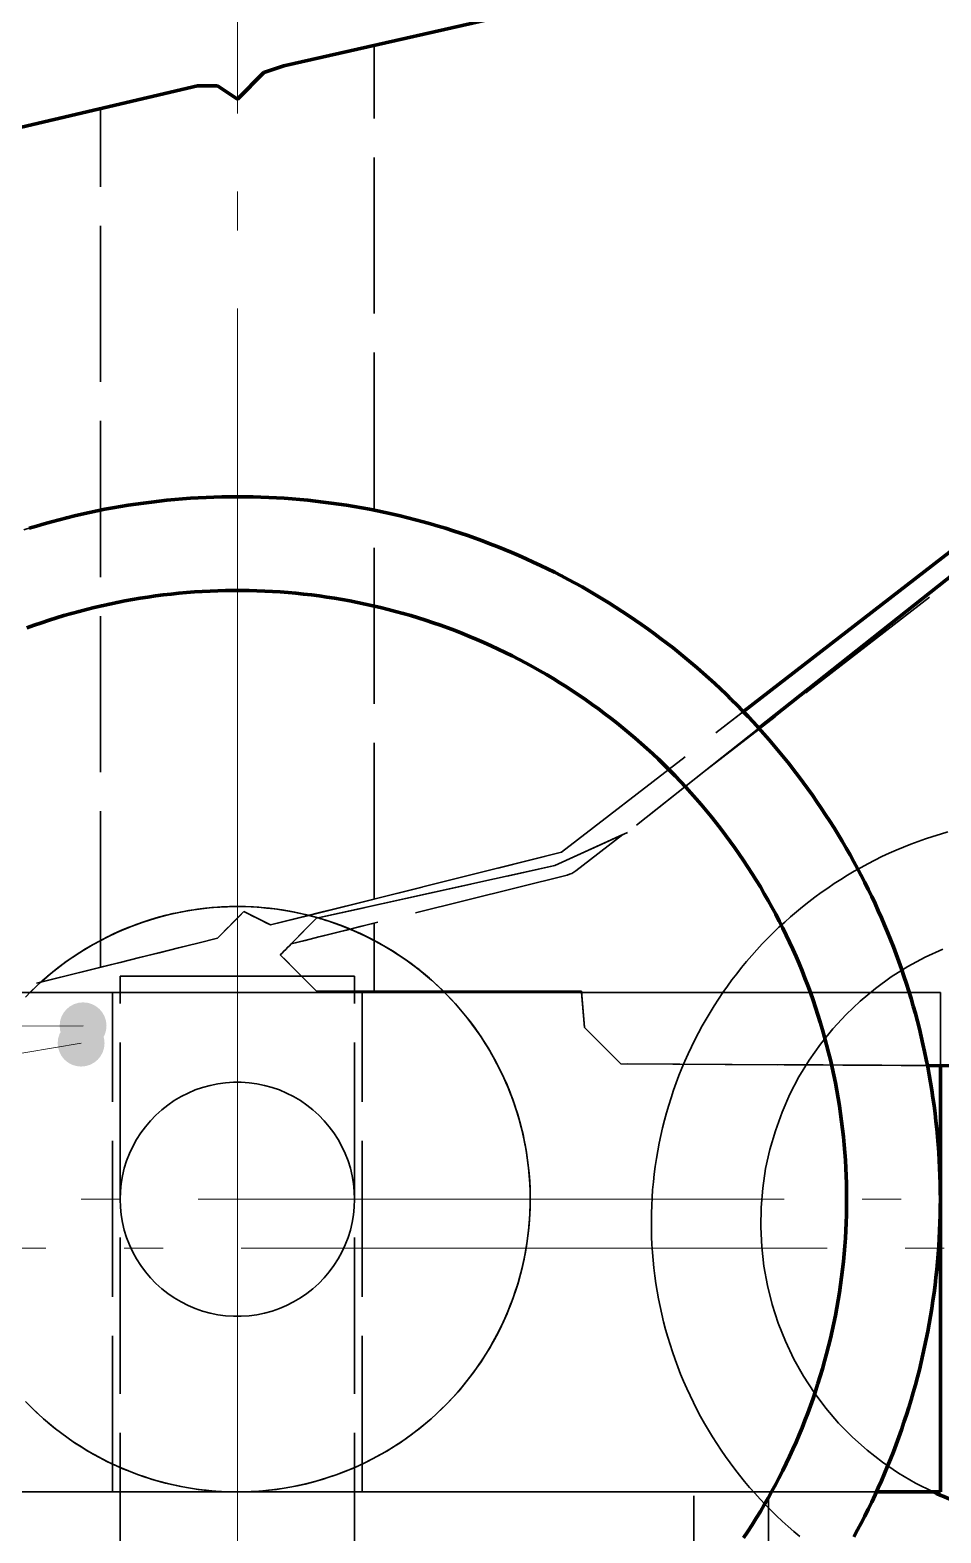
# Model space of a CAD drawing. Header units: millimetres. Extents: x 0 to 2382, y 0 to 420.
# Drawn here: x 965.61 to 988.93, y 307.2 to 345.7 of the extents above; entities that cross this region are included whole.
import ezdxf

# ---------------------------------------------------------------- set-up
doc = ezdxf.new("R2010")
doc.units = ezdxf.units.MM
doc.linetypes.add('IRAM-E-TRAZOS', pattern=[5, 4, -1])
doc.linetypes.add('IRAM-F-TRAZO-PUNTO', pattern=[20, 15, -2, 1, -2])
for name, color, linetype, lineweight in [('01-VISIBLE', 7, 'CONTINUOUS', 70), ('02-OCULTA', 4, 'IRAM-E-TRAZOS', 35), ('03-EJE', 1, 'IRAM-F-TRAZO-PUNTO', 18), ('08-FINA', 5, 'CONTINUOUS', 18)]:
    doc.layers.add(name, color=color, linetype=linetype, lineweight=lineweight)

msp = doc.modelspace()

# ---------------------------------------------------------------- hatches: boundary and pattern name
at = {"layer": '08-FINA'}
h = msp.add_hatch(color=7, dxfattribs=at)
h.dxf.hatch_style = 1
edge = h.paths.add_edge_path()
edge.add_arc((966.967, 320.19), 0.6, 0, 360)
h = msp.add_hatch(color=7, dxfattribs=at)
h.dxf.hatch_style = 1
edge = h.paths.add_edge_path()
edge.add_arc((966.917, 319.745), 0.6, 0, 360)

# ---------------------------------------------------------------- linework, layer by layer
at = {"layer": '01-VISIBLE'}
for points in [[(992.257, 349.355), (972.107, 344.785)], [(972.107, 344.785), (971.597, 344.615)], [(969.897, 344.275), (956.187, 341.055)], [(970.407, 344.275), (969.897, 344.275)], [(970.917, 343.935), (970.407, 344.275)], [(971.597, 344.615), (970.917, 343.935)], [(983.874, 328.24), (998.687, 339.705)], [(992.427, 334.285), (984.271, 327.814)], [(970.917, 333.745), (970.716, 333.744), (970.516, 333.741), (970.315, 333.735), (970.115, 333.727), (969.915, 333.717), (969.714, 333.705), (969.514, 333.69), (969.315, 333.674), (969.115, 333.655), (968.916, 333.633), (968.716, 333.61), (968.518, 333.584), (968.319, 333.557), (968.121, 333.527), (967.923, 333.494), (967.725, 333.46), (967.528, 333.423), (967.331, 333.384), (967.135, 333.343), (966.939, 333.3), (966.744, 333.255), (966.549, 333.207), (966.355, 333.157), (966.161, 333.105), (965.968, 333.051), (965.776, 332.995), (965.584, 332.937)], [(986.702, 307.095), (986.797, 307.271), (986.891, 307.448), (986.982, 307.627), (987.071, 307.806), (987.159, 307.987), (987.244, 308.168), (987.328, 308.351), (987.409, 308.534), (987.488, 308.718), (987.566, 308.903), (987.641, 309.089), (987.714, 309.276), (987.785, 309.463), (987.854, 309.651), (987.921, 309.841), (987.985, 310.03), (988.048, 310.221), (988.109, 310.412), (988.167, 310.604), (988.223, 310.796), (988.277, 310.989), (988.329, 311.183), (988.379, 311.377), (988.426, 311.572), (988.472, 311.768), (988.515, 311.963), (988.556, 312.16), (988.595, 312.356), (988.631, 312.554), (988.666, 312.751), (988.698, 312.949), (988.728, 313.147), (988.756, 313.346), (988.782, 313.545), (988.805, 313.744), (988.826, 313.943), (988.845, 314.143), (988.862, 314.343), (988.876, 314.543), (988.889, 314.743), (988.899, 314.943), (988.907, 315.144), (988.912, 315.344), (988.916, 315.544), (988.917, 315.745), (988.916, 315.946), (988.912, 316.146), (988.907, 316.346), (988.899, 316.547), (988.889, 316.747), (988.876, 316.947), (988.862, 317.147), (988.845, 317.347), (988.826, 317.547), (988.805, 317.746), (988.782, 317.945), (988.756, 318.144), (988.728, 318.343), (988.698, 318.541), (988.666, 318.739), (988.631, 318.936), (988.595, 319.134), (988.556, 319.33), (988.515, 319.527), (988.472, 319.722), (988.426, 319.918), (988.379, 320.113), (988.329, 320.307), (988.277, 320.501), (988.223, 320.694), (988.167, 320.886), (988.109, 321.078), (988.048, 321.269), (987.985, 321.46), (987.921, 321.649), (987.854, 321.839), (987.785, 322.027), (987.714, 322.214), (987.641, 322.401), (987.566, 322.587), (987.488, 322.772), (987.409, 322.956), (987.328, 323.139), (987.244, 323.322), (987.159, 323.503), (987.071, 323.684), (986.982, 323.863), (986.891, 324.042), (986.797, 324.219), (986.702, 324.395), (986.604, 324.571), (986.505, 324.745), (986.404, 324.918), (986.301, 325.09), (986.196, 325.261), (986.089, 325.43), (985.98, 325.599), (985.869, 325.766), (985.757, 325.932), (985.642, 326.097), (985.526, 326.26), (985.408, 326.422), (985.288, 326.583), (985.166, 326.742), (985.043, 326.9), (984.918, 327.057), (984.791, 327.212), (984.662, 327.366), (984.532, 327.519), (984.4, 327.67), (984.266, 327.819), (984.131, 327.967), (983.994, 328.114), (983.855, 328.258), (983.715, 328.402), (983.573, 328.544), (983.43, 328.684), (983.285, 328.822), (983.139, 328.959), (982.991, 329.095), (982.841, 329.228), (982.69, 329.36), (982.538, 329.491), (982.384, 329.619), (982.229, 329.746), (982.072, 329.871), (981.914, 329.995), (981.755, 330.116), (981.594, 330.236), (981.432, 330.354), (981.268, 330.471), (981.104, 330.585), (980.938, 330.698), (980.771, 330.808), (980.602, 330.917), (980.433, 331.024), (980.262, 331.129), (980.09, 331.232), (979.917, 331.333), (979.742, 331.433), (979.567, 331.53), (979.391, 331.625), (979.213, 331.719), (979.035, 331.81), (978.855, 331.9), (978.675, 331.987), (978.493, 332.073), (978.311, 332.156), (978.128, 332.237), (977.944, 332.317), (977.759, 332.394), (977.573, 332.469), (977.386, 332.542), (977.198, 332.613), (977.01, 332.682), (976.821, 332.749), (976.631, 332.814), (976.441, 332.876), (976.25, 332.937), (976.058, 332.995), (975.865, 333.051), (975.672, 333.105), (975.478, 333.157), (975.284, 333.207), (975.089, 333.255), (974.894, 333.3), (974.698, 333.343), (974.502, 333.384), (974.305, 333.423), (974.108, 333.46), (973.911, 333.494), (973.713, 333.527), (973.514, 333.557), (973.316, 333.584), (973.117, 333.61), (972.918, 333.633), (972.718, 333.655), (972.519, 333.674), (972.319, 333.69), (972.119, 333.705), (971.919, 333.717), (971.719, 333.727), (971.518, 333.735), (971.318, 333.741), (971.117, 333.744), (970.917, 333.745)], [(986.517, 315.745), (986.515, 315.945), (986.512, 316.145), (986.505, 316.345), (986.496, 316.545), (986.485, 316.744), (986.471, 316.944), (986.454, 317.143), (986.435, 317.342), (986.413, 317.541), (986.389, 317.74), (986.362, 317.938), (986.332, 318.136), (986.3, 318.333), (986.266, 318.53), (986.229, 318.727), (986.189, 318.923), (986.147, 319.119), (986.103, 319.314), (986.056, 319.508), (986.006, 319.702), (985.954, 319.895), (985.9, 320.088), (985.843, 320.279), (985.784, 320.47), (985.722, 320.661), (985.658, 320.85), (985.591, 321.039), (985.522, 321.226), (985.45, 321.413), (985.377, 321.599), (985.3, 321.784), (985.222, 321.968), (985.141, 322.151), (985.057, 322.333), (984.972, 322.514), (984.884, 322.693), (984.794, 322.872), (984.701, 323.049), (984.606, 323.225), (984.509, 323.4), (984.41, 323.574), (984.308, 323.746), (984.205, 323.917), (984.099, 324.087), (983.991, 324.255), (983.881, 324.422), (983.768, 324.588), (983.654, 324.752), (983.537, 324.914), (983.419, 325.076), (983.298, 325.235), (983.175, 325.393), (983.051, 325.549), (982.924, 325.704), (982.795, 325.857), (982.665, 326.009), (982.532, 326.159), (982.398, 326.307), (982.261, 326.453), (982.123, 326.598), (981.983, 326.74), (981.841, 326.881), (981.697, 327.021), (981.552, 327.158), (981.405, 327.293), (981.256, 327.427), (981.105, 327.558), (980.953, 327.688), (980.799, 327.816), (980.643, 327.942), (980.486, 328.065), (980.327, 328.187), (980.167, 328.307), (980.005, 328.424), (979.842, 328.54), (979.677, 328.653), (979.511, 328.764), (979.343, 328.873), (979.174, 328.98), (979.004, 329.085), (978.832, 329.188), (978.659, 329.288), (978.485, 329.386), (978.309, 329.482), (978.132, 329.576), (977.954, 329.667), (977.775, 329.756), (977.595, 329.843), (977.414, 329.928), (977.231, 330.01), (977.048, 330.09), (976.863, 330.167), (976.678, 330.242), (976.492, 330.315), (976.304, 330.385), (976.116, 330.453), (975.927, 330.518), (975.737, 330.581), (975.547, 330.642), (975.355, 330.7), (975.163, 330.756), (974.97, 330.809), (974.777, 330.86), (974.583, 330.908), (974.388, 330.954), (974.193, 330.997), (973.997, 331.038), (973.801, 331.076), (973.604, 331.112), (973.406, 331.145), (973.209, 331.176), (973.011, 331.204), (972.812, 331.229), (972.614, 331.252), (972.415, 331.273), (972.215, 331.291), (972.016, 331.306), (971.816, 331.319), (971.617, 331.329), (971.417, 331.337), (971.217, 331.342), (971.017, 331.345), (970.817, 331.345), (970.617, 331.342), (970.417, 331.337), (970.217, 331.329), (970.017, 331.319), (969.817, 331.306), (969.618, 331.291), (969.419, 331.273), (969.22, 331.252), (969.021, 331.229), (968.823, 331.204), (968.625, 331.176), (968.427, 331.145), (968.23, 331.112), (968.033, 331.076), (967.836, 331.038), (967.641, 330.997), (967.445, 330.954), (967.251, 330.908), (967.056, 330.86), (966.863, 330.809), (966.67, 330.756), (966.478, 330.7), (966.287, 330.642), (966.096, 330.581), (965.906, 330.518), (965.717, 330.453), (965.529, 330.385)], [(988.588, 319.171), (1010.877, 319.045)], [(988.917, 308.245), (988.917, 319.169)], [(983.881, 307.068), (983.991, 307.235), (984.099, 307.403), (984.205, 307.573), (984.308, 307.744), (984.41, 307.916), (984.509, 308.09), (984.606, 308.265), (984.701, 308.441), (984.794, 308.618), (984.884, 308.797), (984.972, 308.976), (985.057, 309.157), (985.141, 309.339), (985.222, 309.522), (985.3, 309.706), (985.377, 309.891), (985.45, 310.077), (985.522, 310.264), (985.591, 310.451), (985.658, 310.64), (985.722, 310.829), (985.784, 311.02), (985.843, 311.211), (985.9, 311.402), (985.954, 311.595), (986.006, 311.788), (986.056, 311.982), (986.103, 312.176), (986.147, 312.371), (986.189, 312.567), (986.229, 312.763), (986.266, 312.96), (986.3, 313.157), (986.332, 313.354), (986.362, 313.552), (986.389, 313.75), (986.413, 313.949), (986.435, 314.148), (986.454, 314.347), (986.471, 314.546), (986.485, 314.746), (986.496, 314.945), (986.505, 315.145), (986.512, 315.345), (986.515, 315.545), (986.517, 315.745)], [(988.917, 308.245), (988.644, 308.245), (988.371, 308.245), (988.098, 308.245), (987.825, 308.245), (987.553, 308.245), (987.28, 308.245)], [(989.283, 308.016), (989.189, 308.051), (989.097, 308.088), (989.004, 308.125), (988.913, 308.164), (988.821, 308.204), (988.731, 308.245)]]:
    msp.add_lwpolyline(points, dxfattribs=at)
at = {"layer": '02-OCULTA'}
for points in [[(992.257, 349.355), (972.107, 344.785)], [(972.107, 344.785), (972.492, 344.872), (972.877, 344.96), (973.262, 345.047), (973.647, 345.134), (974.032, 345.222), (974.417, 345.309)], [(974.417, 345.309), (974.032, 345.222), (973.647, 345.134), (973.262, 345.047), (972.877, 344.96), (972.492, 344.872), (972.107, 344.785)], [(974.417, 323.437), (974.417, 345.309)], [(972.107, 344.785), (971.597, 344.615)], [(971.597, 344.615), (971.682, 344.643), (971.767, 344.672), (971.852, 344.7), (971.937, 344.728), (972.022, 344.757), (972.107, 344.785)], [(972.107, 344.785), (972.022, 344.757), (971.937, 344.728), (971.852, 344.7), (971.767, 344.672), (971.682, 344.643), (971.597, 344.615)], [(969.897, 344.275), (956.187, 341.055)], [(969.897, 344.275), (969.483, 344.178), (969.07, 344.081), (968.657, 343.984), (968.243, 343.887), (967.83, 343.79), (967.417, 343.693)], [(967.417, 343.693), (967.83, 343.79), (968.243, 343.887), (968.657, 343.984), (969.07, 344.081), (969.483, 344.178), (969.897, 344.275)], [(970.407, 344.275), (969.897, 344.275)], [(970.407, 344.275), (970.322, 344.275), (970.237, 344.275), (970.152, 344.275), (970.067, 344.275), (969.982, 344.275), (969.897, 344.275)], [(969.897, 344.275), (969.982, 344.275), (970.067, 344.275), (970.152, 344.275), (970.237, 344.275), (970.322, 344.275), (970.407, 344.275)], [(970.917, 343.935), (970.407, 344.275)], [(970.407, 344.275), (970.492, 344.218), (970.577, 344.162), (970.662, 344.105), (970.747, 344.048), (970.832, 343.992), (970.917, 343.935)], [(970.917, 343.935), (970.832, 343.992), (970.747, 344.048), (970.662, 344.105), (970.577, 344.162), (970.492, 344.218), (970.407, 344.275)], [(971.597, 344.615), (970.917, 343.935)], [(970.917, 343.935), (971.03, 344.048), (971.143, 344.162), (971.257, 344.275), (971.37, 344.388), (971.483, 344.502), (971.597, 344.615)], [(971.597, 344.615), (971.483, 344.502), (971.37, 344.388), (971.257, 344.275), (971.143, 344.162), (971.03, 344.048), (970.917, 343.935)], [(967.417, 321.688), (967.417, 343.693)], [(979.217, 324.635), (998.687, 339.705)], [(992.427, 334.285), (980.907, 325.145)], [(982.936, 326.755), (992.427, 334.285)], [(982.936, 326.755), (992.427, 334.285)], [(992.594, 334.23), (982.936, 326.755)], [(992.594, 334.23), (982.936, 326.755)], [(988.917, 315.745), (988.916, 315.945), (988.912, 316.145), (988.907, 316.345), (988.899, 316.545), (988.889, 316.745), (988.877, 316.945), (988.862, 317.145), (988.845, 317.344), (988.827, 317.544), (988.805, 317.743), (988.782, 317.941), (988.757, 318.14), (988.729, 318.338), (988.699, 318.536), (988.667, 318.734), (988.632, 318.931), (988.596, 319.128), (988.557, 319.324), (988.516, 319.52), (988.473, 319.716), (988.428, 319.911), (988.381, 320.105), (988.331, 320.299), (988.279, 320.492), (988.225, 320.685), (988.169, 320.877), (988.111, 321.069), (988.051, 321.26), (987.989, 321.45), (987.924, 321.639), (987.858, 321.828), (987.789, 322.016), (987.718, 322.203), (987.645, 322.39), (987.57, 322.575), (987.493, 322.76), (987.414, 322.944), (987.333, 323.127), (987.25, 323.309), (987.165, 323.49), (987.078, 323.671), (986.989, 323.85), (986.898, 324.028), (986.804, 324.205), (986.709, 324.381), (986.612, 324.557), (986.513, 324.731), (986.413, 324.903), (986.31, 325.075), (986.205, 325.246), (986.098, 325.415), (985.99, 325.583), (985.88, 325.75), (985.767, 325.916), (985.653, 326.081), (985.538, 326.244), (985.42, 326.406), (985.3, 326.567), (985.179, 326.726), (985.056, 326.884), (984.932, 327.04), (984.805, 327.195), (984.677, 327.349), (984.547, 327.502), (984.415, 327.652), (984.282, 327.802), (984.147, 327.95), (984.011, 328.096), (983.873, 328.241), (983.733, 328.384), (983.591, 328.526), (983.448, 328.666), (983.304, 328.805), (983.158, 328.942), (983.011, 329.077), (982.862, 329.211), (982.711, 329.343), (982.559, 329.473), (982.406, 329.601), (982.251, 329.728), (982.095, 329.854), (981.937, 329.977), (981.778, 330.099), (981.618, 330.219), (981.456, 330.337), (981.293, 330.453), (981.129, 330.567), (980.964, 330.68), (980.797, 330.791), (980.629, 330.9), (980.46, 331.007), (980.29, 331.112), (980.118, 331.215), (979.946, 331.317), (979.772, 331.416), (979.597, 331.514), (979.421, 331.609), (979.244, 331.703), (979.066, 331.794), (978.887, 331.884), (978.707, 331.972), (978.526, 332.057), (978.344, 332.141), (978.162, 332.223), (977.978, 332.302), (977.793, 332.38), (977.608, 332.455), (977.422, 332.528), (977.235, 332.6), (977.047, 332.669), (976.858, 332.736), (976.669, 332.801), (976.479, 332.864), (976.288, 332.925), (976.097, 332.983), (975.905, 333.04), (975.712, 333.094), (975.519, 333.147), (975.325, 333.197), (975.131, 333.245), (974.936, 333.291), (974.741, 333.334), (974.545, 333.376), (974.348, 333.415), (974.152, 333.452), (973.955, 333.487), (973.757, 333.519), (973.559, 333.55), (973.361, 333.578), (973.163, 333.604), (972.964, 333.628), (972.765, 333.65), (972.566, 333.669), (972.366, 333.687), (972.167, 333.702), (971.967, 333.714), (971.767, 333.725), (971.567, 333.733), (971.367, 333.739), (971.167, 333.743), (970.967, 333.745), (970.767, 333.744), (970.566, 333.742), (970.366, 333.737), (970.166, 333.729), (969.966, 333.72), (969.766, 333.708), (969.567, 333.694), (969.367, 333.678), (969.168, 333.66), (968.969, 333.639), (968.77, 333.617), (968.571, 333.592), (968.373, 333.564), (968.175, 333.535), (967.977, 333.503), (967.78, 333.47), (967.583, 333.434), (967.387, 333.395), (967.191, 333.355), (966.995, 333.313), (966.8, 333.268), (966.605, 333.221), (966.411, 333.172), (966.218, 333.121), (966.025, 333.067), (965.832, 333.012), (965.641, 332.954), (965.45, 332.895)], [(979.217, 324.635), (983.874, 328.24)], [(984.271, 327.814), (980.907, 325.145)], [(980.907, 325.145), (979.047, 324.295)], [(980.907, 325.145), (979.047, 324.295)], [(979.047, 324.295), (980.783, 325.088)], [(979.047, 324.295), (980.783, 325.088)], [(980.783, 325.088), (979.584, 324.161)], [(980.783, 325.088), (979.584, 324.161)], [(989.111, 325.159), (988.918, 325.103), (988.726, 325.044), (988.536, 324.98), (988.347, 324.913), (988.159, 324.842), (987.972, 324.768), (987.787, 324.69), (987.604, 324.609), (987.422, 324.524), (987.242, 324.435), (987.063, 324.343), (986.886, 324.248), (986.712, 324.149), (986.539, 324.047), (986.368, 323.941), (986.199, 323.832), (986.032, 323.72), (985.868, 323.605), (985.706, 323.487), (985.546, 323.365), (985.388, 323.241), (985.233, 323.113), (985.081, 322.983), (984.931, 322.849), (984.783, 322.713), (984.638, 322.574), (984.496, 322.432), (984.357, 322.287), (984.221, 322.14), (984.087, 321.99), (983.956, 321.838), (983.829, 321.683), (983.704, 321.525), (983.582, 321.366), (983.464, 321.204), (983.348, 321.039), (983.236, 320.873), (983.127, 320.704), (983.021, 320.533), (982.919, 320.361), (982.82, 320.186), (982.724, 320.009), (982.632, 319.831), (982.543, 319.651), (982.458, 319.469), (982.377, 319.286), (982.298, 319.101), (982.224, 318.914), (982.153, 318.726), (982.085, 318.537), (982.022, 318.347), (981.962, 318.155), (981.906, 317.962), (981.853, 317.769), (981.804, 317.574), (981.759, 317.378), (981.718, 317.182), (981.681, 316.984), (981.647, 316.786), (981.617, 316.588), (981.591, 316.389), (981.569, 316.189), (981.551, 315.989), (981.537, 315.789), (981.526, 315.588), (981.519, 315.388), (981.517, 315.187), (981.518, 314.986), (981.523, 314.785), (981.532, 314.585), (981.545, 314.384), (981.561, 314.184), (981.582, 313.985), (981.606, 313.785), (981.634, 313.586), (981.666, 313.388), (981.702, 313.191), (981.742, 312.994), (981.785, 312.798), (981.832, 312.603), (981.883, 312.408), (981.938, 312.215), (981.996, 312.023), (982.058, 311.832), (982.124, 311.642), (982.194, 311.454), (982.267, 311.267), (982.343, 311.081), (982.424, 310.897), (982.507, 310.715), (982.595, 310.534), (982.685, 310.355), (982.78, 310.178), (982.877, 310.002), (982.978, 309.829), (983.083, 309.657), (983.19, 309.487), (983.301, 309.32), (983.415, 309.155), (983.532, 308.992), (983.653, 308.831), (983.776, 308.673), (983.903, 308.517), (984.032, 308.363), (984.164, 308.212), (984.3, 308.064), (984.438, 307.918), (984.579, 307.775), (984.722, 307.635), (984.869, 307.497), (985.018, 307.363), (985.169, 307.231), (985.323, 307.102)], [(971.767, 322.775), (979.217, 324.635)], [(972.744, 323.019), (979.217, 324.635)], [(979.047, 324.295), (972.947, 322.945)], [(972.947, 322.945), (979.047, 324.295)], [(979.047, 324.295), (972.986, 322.954)], [(972.986, 322.954), (979.047, 324.295)], [(979.362, 324.053), (972.298, 322.289)], [(979.362, 324.053), (973.807, 322.666)], [(979.421, 324.071), (979.362, 324.053)], [(979.421, 324.071), (979.362, 324.053)], [(979.479, 324.095), (979.421, 324.071)], [(979.479, 324.095), (979.421, 324.071)], [(979.533, 324.125), (979.479, 324.095)], [(979.533, 324.125), (979.479, 324.095)], [(979.584, 324.161), (979.533, 324.125)], [(979.584, 324.161), (979.533, 324.125)], [(978.417, 315.745), (978.414, 315.946), (978.406, 316.146), (978.393, 316.346), (978.374, 316.546), (978.35, 316.745), (978.32, 316.943), (978.286, 317.141), (978.246, 317.337), (978.201, 317.532), (978.15, 317.726), (978.095, 317.919), (978.034, 318.11), (977.968, 318.3), (977.897, 318.487), (977.822, 318.673), (977.741, 318.856), (977.655, 319.038), (977.565, 319.217), (977.47, 319.393), (977.37, 319.567), (977.265, 319.738), (977.156, 319.907), (977.043, 320.072), (976.925, 320.234), (976.803, 320.393), (976.676, 320.549), (976.546, 320.701), (976.411, 320.85), (976.273, 320.995), (976.131, 321.136), (975.985, 321.274), (975.835, 321.407), (975.682, 321.537), (975.525, 321.662), (975.366, 321.783), (975.203, 321.9), (975.036, 322.012), (974.867, 322.12), (974.696, 322.223), (974.521, 322.322), (974.344, 322.416), (974.164, 322.505), (973.982, 322.59), (973.798, 322.669), (973.612, 322.744), (973.424, 322.813), (973.234, 322.878), (973.043, 322.937), (972.85, 322.992), (972.655, 323.041), (972.46, 323.085), (972.263, 323.123), (972.065, 323.157), (971.867, 323.185), (971.667, 323.207), (971.468, 323.225), (971.267, 323.237), (971.067, 323.243), (970.867, 323.245), (970.666, 323.241), (970.466, 323.231), (970.266, 323.217), (970.066, 323.197), (969.867, 323.171), (969.669, 323.141), (969.472, 323.105), (969.276, 323.063), (969.081, 323.017), (968.887, 322.965), (968.695, 322.908), (968.504, 322.846), (968.315, 322.779), (968.128, 322.707), (967.943, 322.63), (967.76, 322.548), (967.579, 322.461), (967.401, 322.37), (967.225, 322.273), (967.051, 322.172), (966.881, 322.067), (966.713, 321.957), (966.549, 321.842), (966.387, 321.723), (966.229, 321.6), (966.074, 321.472), (965.923, 321.341), (965.775, 321.205), (965.631, 321.066), (965.491, 320.923)], [(976.223, 321.045), (976.078, 321.187), (975.928, 321.325), (975.775, 321.459), (975.619, 321.588), (975.459, 321.713), (975.295, 321.834), (975.128, 321.951), (974.959, 322.063), (974.786, 322.17), (974.611, 322.272), (974.432, 322.37), (974.251, 322.463), (974.068, 322.551), (973.883, 322.634), (973.695, 322.711), (973.505, 322.784), (973.313, 322.852), (973.12, 322.914), (972.925, 322.971), (972.728, 323.023), (972.53, 323.069), (972.331, 323.11), (972.131, 323.146), (971.93, 323.176), (971.728, 323.201), (971.526, 323.22), (971.323, 323.234), (971.12, 323.242), (970.917, 323.245), (970.713, 323.242), (970.51, 323.234), (970.307, 323.22), (970.105, 323.201), (969.903, 323.176), (969.702, 323.146), (969.502, 323.11), (969.303, 323.069), (969.105, 323.023), (968.909, 322.971), (968.714, 322.914), (968.52, 322.852), (968.328, 322.784), (968.139, 322.711), (967.951, 322.634), (967.765, 322.551), (967.582, 322.463), (967.401, 322.37), (967.223, 322.272), (967.047, 322.17), (966.875, 322.063), (966.705, 321.951), (966.538, 321.834), (966.375, 321.713), (966.215, 321.588), (966.058, 321.459), (965.905, 321.325), (965.756, 321.187), (965.61, 321.045)], [(972.744, 323.019), (972.545, 323.066), (972.345, 323.108), (972.143, 323.144), (971.941, 323.175), (971.738, 323.2), (971.534, 323.22), (971.33, 323.234), (971.126, 323.242), (970.921, 323.245), (970.717, 323.242), (970.512, 323.234), (970.308, 323.22), (970.104, 323.201), (969.901, 323.176), (969.699, 323.145), (969.497, 323.11), (969.297, 323.068), (969.098, 323.021), (968.9, 322.969), (968.704, 322.911), (968.509, 322.848), (968.316, 322.78), (968.125, 322.706), (967.937, 322.628), (967.75, 322.544), (967.566, 322.455), (967.384, 322.361), (967.205, 322.262), (967.028, 322.158), (966.855, 322.05), (966.684, 321.937), (966.517, 321.819), (966.353, 321.697), (966.192, 321.57), (966.035, 321.439), (965.882, 321.304)], [(972.744, 323.019), (972.545, 323.066), (972.345, 323.108), (972.143, 323.144), (971.941, 323.175), (971.738, 323.2), (971.534, 323.22), (971.33, 323.234), (971.126, 323.242), (970.921, 323.245), (970.717, 323.242), (970.512, 323.234), (970.308, 323.22), (970.104, 323.201), (969.901, 323.176), (969.699, 323.145), (969.497, 323.11), (969.297, 323.068), (969.098, 323.021), (968.9, 322.969), (968.704, 322.911), (968.509, 322.848), (968.316, 322.78), (968.125, 322.706), (967.937, 322.628), (967.75, 322.544), (967.566, 322.455), (967.384, 322.361), (967.205, 322.262), (967.028, 322.158), (966.855, 322.05), (966.684, 321.937), (966.517, 321.819), (966.353, 321.697), (966.192, 321.57), (966.035, 321.439), (965.882, 321.304)], [(970.407, 322.435), (971.087, 323.115)], [(970.407, 322.435), (970.52, 322.548), (970.633, 322.662), (970.747, 322.775), (970.86, 322.888), (970.973, 323.002), (971.087, 323.115)], [(971.087, 323.115), (970.973, 323.002), (970.86, 322.888), (970.747, 322.775), (970.633, 322.662), (970.52, 322.548), (970.407, 322.435)], [(970.407, 322.435), (971.087, 323.115)], [(971.087, 323.115), (971.767, 322.775)], [(971.087, 323.115), (971.2, 323.058), (971.313, 323.002), (971.427, 322.945), (971.54, 322.888), (971.653, 322.832), (971.767, 322.775)], [(971.767, 322.775), (971.653, 322.832), (971.54, 322.888), (971.427, 322.945), (971.313, 323.002), (971.2, 323.058), (971.087, 323.115)], [(971.087, 323.115), (971.767, 322.775)], [(971.767, 322.775), (972.208, 322.885), (972.65, 322.996), (973.092, 323.106), (973.533, 323.216), (973.975, 323.326), (974.417, 323.437)], [(974.417, 323.437), (973.975, 323.326), (973.533, 323.216), (973.092, 323.106), (972.65, 322.996), (972.208, 322.885), (971.767, 322.775)], [(971.767, 322.775), (972.744, 323.019)], [(972.947, 322.945), (972.017, 322.005)], [(972.298, 322.289), (972.947, 322.945)], [(972.298, 322.289), (972.651, 322.377), (973.004, 322.466), (973.357, 322.554), (973.71, 322.642), (974.064, 322.73), (974.417, 322.818)], [(974.417, 322.818), (974.064, 322.73), (973.71, 322.642), (973.357, 322.554), (973.004, 322.466), (972.651, 322.377), (972.298, 322.289)], [(976.193, 321.075), (976.043, 321.22), (975.889, 321.36), (975.73, 321.496), (975.569, 321.628), (975.403, 321.755), (975.234, 321.878), (975.062, 321.995), (974.886, 322.108), (974.708, 322.216), (974.526, 322.319), (974.342, 322.417), (974.155, 322.51), (973.966, 322.597), (973.774, 322.679), (973.58, 322.756), (973.384, 322.828), (973.186, 322.893), (972.986, 322.954)], [(973.807, 322.666), (973.74, 322.693), (973.672, 322.72), (973.605, 322.747), (973.537, 322.772), (973.469, 322.797), (973.401, 322.822), (973.332, 322.845), (973.263, 322.868), (973.194, 322.891), (973.125, 322.912), (973.056, 322.933), (972.986, 322.954)], [(974.417, 321.075), (974.417, 322.818)], [(960.927, 320.065), (970.407, 322.435)], [(965.882, 321.304), (970.407, 322.435)], [(970.407, 322.435), (969.908, 322.31), (969.41, 322.186), (968.912, 322.061), (968.413, 321.937), (967.915, 321.812), (967.417, 321.688)], [(967.417, 321.688), (967.915, 321.812), (968.413, 321.937), (968.912, 322.061), (969.41, 322.186), (969.908, 322.31), (970.407, 322.435)], [(973.807, 322.666), (972.298, 322.289)], [(976.193, 321.075), (976.045, 321.218), (975.892, 321.357), (975.736, 321.491), (975.576, 321.622), (975.413, 321.748), (975.247, 321.869), (975.077, 321.986), (974.904, 322.098), (974.727, 322.205), (974.548, 322.307), (974.367, 322.404), (974.182, 322.497), (973.996, 322.584), (973.807, 322.666)], [(972.298, 322.289), (972.251, 322.242), (972.204, 322.194), (972.157, 322.147), (972.11, 322.1), (972.064, 322.052), (972.017, 322.005)], [(972.298, 322.289), (972.017, 322.005)], [(972.017, 322.005), (972.064, 322.052), (972.11, 322.1), (972.157, 322.147), (972.204, 322.194), (972.251, 322.242), (972.298, 322.289)], [(972.017, 322.005), (972.172, 321.85), (972.327, 321.695), (972.482, 321.54), (972.637, 321.385), (972.792, 321.23), (972.947, 321.075)], [(972.017, 322.005), (972.947, 321.075)], [(972.947, 321.075), (972.792, 321.23), (972.637, 321.385), (972.482, 321.54), (972.327, 321.695), (972.172, 321.85), (972.017, 322.005)], [(972.017, 322.005), (972.947, 321.075)], [(988.731, 308.245), (988.282, 308.47), (987.849, 308.725), (987.434, 309.008), (987.039, 309.317), (986.665, 309.652), (986.313, 310.01), (985.987, 310.392), (985.686, 310.793), (985.412, 311.214), (985.167, 311.652), (984.951, 312.106), (984.765, 312.572), (984.611, 313.05), (984.489, 313.537), (984.399, 314.031), (984.342, 314.53), (984.318, 315.031), (984.327, 315.533), (984.369, 316.033), (984.444, 316.53), (984.552, 317.02), (984.692, 317.502), (984.863, 317.974), (985.065, 318.434), (985.297, 318.879), (985.558, 319.308), (985.847, 319.719), (986.162, 320.11), (986.503, 320.479), (986.867, 320.824), (987.253, 321.145), (987.659, 321.44), (988.084, 321.708), (988.526, 321.946), (988.982, 322.156)], [(960.927, 320.065), (965.882, 321.304)], [(973.917, 321.462), (973.417, 321.462), (972.917, 321.462), (972.417, 321.462), (971.917, 321.462), (971.417, 321.462), (970.917, 321.462), (970.417, 321.462), (969.917, 321.462), (969.417, 321.462), (968.917, 321.462), (968.417, 321.462), (967.917, 321.462)], [(967.917, 321.462), (968.417, 321.462), (968.917, 321.462), (969.417, 321.462), (969.917, 321.462), (970.417, 321.462), (970.917, 321.462), (971.417, 321.462), (971.917, 321.462), (972.417, 321.462), (972.917, 321.462), (973.417, 321.462), (973.917, 321.462)], [(967.917, 290.762), (967.917, 321.462)], [(973.917, 290.762), (973.917, 321.462)], [(956.917, 321.045), (984.917, 321.045)], [(965.61, 321.045), (976.223, 321.045)], [(974.117, 321.045), (973.583, 321.045), (973.05, 321.045), (972.517, 321.045), (971.983, 321.045), (971.45, 321.045), (970.917, 321.045), (970.383, 321.045), (969.85, 321.045), (969.317, 321.045), (968.783, 321.045), (968.25, 321.045), (967.717, 321.045)], [(967.717, 321.045), (968.25, 321.045), (968.783, 321.045), (969.317, 321.045), (969.85, 321.045), (970.383, 321.045), (970.917, 321.045), (971.45, 321.045), (971.983, 321.045), (972.517, 321.045), (973.05, 321.045), (973.583, 321.045), (974.117, 321.045)], [(967.717, 308.245), (967.717, 321.045)], [(970.917, 308.245), (971.117, 308.248), (971.318, 308.256), (971.518, 308.269), (971.718, 308.288), (971.917, 308.312), (972.116, 308.342), (972.314, 308.376), (972.51, 308.416), (972.706, 308.462), (972.9, 308.512), (973.093, 308.568), (973.285, 308.629), (973.474, 308.695), (973.662, 308.766), (973.848, 308.841), (974.032, 308.922), (974.213, 309.008), (974.392, 309.099), (974.569, 309.194), (974.743, 309.294), (974.914, 309.399), (975.082, 309.508), (975.248, 309.622), (975.41, 309.74), (975.569, 309.863), (975.725, 309.989), (975.877, 310.12), (976.026, 310.255), (976.171, 310.394), (976.313, 310.536), (976.45, 310.682), (976.584, 310.832), (976.713, 310.986), (976.838, 311.143), (976.96, 311.303), (977.076, 311.466), (977.189, 311.632), (977.296, 311.802), (977.4, 311.974), (977.498, 312.149), (977.592, 312.326), (977.681, 312.506), (977.766, 312.688), (977.845, 312.873), (977.919, 313.059), (977.989, 313.248), (978.053, 313.438), (978.112, 313.63), (978.166, 313.823), (978.215, 314.018), (978.259, 314.214), (978.297, 314.411), (978.33, 314.609), (978.358, 314.807), (978.38, 315.007), (978.397, 315.207), (978.409, 315.407), (978.415, 315.608), (978.416, 315.809), (978.412, 316.01), (978.402, 316.21), (978.387, 316.41), (978.367, 316.61), (978.341, 316.809), (978.31, 317.007), (978.273, 317.205), (978.232, 317.401), (978.185, 317.596), (978.132, 317.79), (978.075, 317.983), (978.013, 318.173), (977.945, 318.362), (977.873, 318.55), (977.795, 318.735), (977.713, 318.918), (977.625, 319.099), (977.533, 319.277), (977.436, 319.453), (977.335, 319.626), (977.228, 319.796), (977.118, 319.964), (977.003, 320.128), (976.883, 320.289), (976.759, 320.448), (976.631, 320.602), (976.499, 320.753), (976.363, 320.901), (976.223, 321.045)], [(972.947, 321.075), (976.193, 321.075)], [(972.947, 321.075), (979.727, 321.075)], [(972.947, 321.075), (973.192, 321.075), (973.437, 321.075), (973.682, 321.075), (973.927, 321.075), (974.172, 321.075), (974.417, 321.075)], [(974.417, 321.075), (974.172, 321.075), (973.927, 321.075), (973.682, 321.075), (973.437, 321.075), (973.192, 321.075), (972.947, 321.075)], [(974.117, 308.245), (974.117, 321.045)], [(976.193, 321.075), (979.727, 321.075)], [(976.223, 321.045), (984.917, 321.045)], [(979.727, 321.075), (979.807, 320.145)], [(979.727, 321.075), (979.807, 320.145)], [(979.729, 321.045), (984.917, 321.045)], [(979.807, 320.145), (979.729, 321.045)], [(979.729, 321.045), (984.917, 321.045)], [(979.807, 320.145), (979.729, 321.045)], [(988.917, 321.045), (988.417, 321.045), (987.917, 321.045), (987.417, 321.045), (986.917, 321.045), (986.417, 321.045), (985.917, 321.045), (985.417, 321.045), (984.917, 321.045)], [(988.917, 321.045), (988.345, 321.045), (987.774, 321.045), (987.202, 321.045), (986.631, 321.045), (986.06, 321.045), (985.488, 321.045), (984.917, 321.045)], [(988.917, 308.245), (988.917, 321.045)], [(988.917, 319.169), (988.917, 321.045)], [(988.917, 319.169), (988.917, 321.045)], [(988.917, 319.169), (988.917, 321.045)], [(979.807, 320.145), (980.737, 319.215)], [(979.807, 320.145), (980.737, 319.215)], [(980.737, 319.215), (979.807, 320.145)], [(980.737, 319.215), (979.807, 320.145)], [(980.737, 319.215), (988.588, 319.171)], [(984.917, 319.191), (980.737, 319.215)], [(984.917, 319.191), (980.737, 319.215)], [(980.737, 319.215), (1010.877, 319.045)], [(984.917, 319.191), (985.417, 319.189), (985.917, 319.186), (986.417, 319.183), (986.917, 319.18), (987.417, 319.177), (987.917, 319.175), (988.417, 319.172), (988.917, 319.169)], [(988.917, 319.169), (988.417, 319.172), (987.917, 319.175), (987.417, 319.177), (986.917, 319.18), (986.417, 319.183), (985.917, 319.186), (985.417, 319.189), (984.917, 319.191)], [(973.917, 315.745), (973.91, 315.945), (973.89, 316.145), (973.857, 316.343), (973.81, 316.538), (973.751, 316.729), (973.679, 316.916), (973.594, 317.098), (973.498, 317.274), (973.39, 317.443), (973.271, 317.604), (973.142, 317.757), (973.002, 317.901), (972.854, 318.036), (972.696, 318.16), (972.531, 318.274), (972.358, 318.376), (972.179, 318.466), (971.995, 318.545), (971.805, 318.61), (971.612, 318.663), (971.416, 318.703), (971.217, 318.73), (971.017, 318.743), (970.816, 318.743), (970.616, 318.73), (970.418, 318.703), (970.221, 318.663), (970.028, 318.61), (969.838, 318.545), (969.654, 318.466), (969.475, 318.376), (969.302, 318.274), (969.137, 318.16), (968.98, 318.036), (968.831, 317.901), (968.692, 317.757), (968.562, 317.604), (968.443, 317.443), (968.335, 317.274), (968.239, 317.098), (968.155, 316.916), (968.083, 316.729), (968.023, 316.538), (967.977, 316.343), (967.943, 316.145), (967.923, 315.945), (967.917, 315.745), (967.923, 315.545), (967.943, 315.345), (967.977, 315.147), (968.023, 314.952), (968.083, 314.761), (968.155, 314.574), (968.239, 314.392), (968.335, 314.216), (968.443, 314.047), (968.562, 313.886), (968.692, 313.733), (968.831, 313.589), (968.98, 313.454), (969.137, 313.33), (969.302, 313.216), (969.475, 313.114), (969.654, 313.024), (969.838, 312.945), (970.028, 312.88), (970.221, 312.827), (970.418, 312.787), (970.616, 312.76), (970.816, 312.747), (971.017, 312.747), (971.217, 312.76), (971.416, 312.787), (971.612, 312.827), (971.805, 312.88), (971.995, 312.945), (972.179, 313.024), (972.358, 313.114), (972.531, 313.216), (972.696, 313.33), (972.854, 313.454), (973.002, 313.589), (973.142, 313.733), (973.271, 313.886), (973.39, 314.047), (973.498, 314.216), (973.594, 314.392), (973.679, 314.574), (973.751, 314.761), (973.81, 314.952), (973.857, 315.147), (973.89, 315.345), (973.91, 315.545), (973.917, 315.745)], [(973.917, 315.745), (973.91, 315.945), (973.89, 316.145), (973.857, 316.343), (973.81, 316.538), (973.751, 316.729), (973.679, 316.916), (973.594, 317.098), (973.498, 317.274), (973.39, 317.443), (973.271, 317.604), (973.142, 317.757), (973.002, 317.901), (972.854, 318.036), (972.696, 318.16), (972.531, 318.274), (972.358, 318.376), (972.179, 318.466), (971.995, 318.545), (971.805, 318.61), (971.612, 318.663), (971.416, 318.703), (971.217, 318.73), (971.017, 318.743), (970.816, 318.743), (970.616, 318.73), (970.418, 318.703), (970.221, 318.663), (970.028, 318.61), (969.838, 318.545), (969.654, 318.466), (969.475, 318.376), (969.302, 318.274), (969.137, 318.16), (968.98, 318.036), (968.831, 317.901), (968.692, 317.757), (968.562, 317.604), (968.443, 317.443), (968.335, 317.274), (968.239, 317.098), (968.155, 316.916), (968.083, 316.729), (968.023, 316.538), (967.977, 316.343), (967.943, 316.145), (967.923, 315.945), (967.917, 315.745), (967.923, 315.545), (967.943, 315.345), (967.977, 315.147), (968.023, 314.952), (968.083, 314.761), (968.155, 314.574), (968.239, 314.392), (968.335, 314.216), (968.443, 314.047), (968.562, 313.886), (968.692, 313.733), (968.831, 313.589), (968.98, 313.454), (969.137, 313.33), (969.302, 313.216), (969.475, 313.114), (969.654, 313.024), (969.838, 312.945), (970.028, 312.88), (970.221, 312.827), (970.418, 312.787), (970.616, 312.76), (970.816, 312.747), (971.017, 312.747), (971.217, 312.76), (971.416, 312.787), (971.612, 312.827), (971.805, 312.88), (971.995, 312.945), (972.179, 313.024), (972.358, 313.114), (972.531, 313.216), (972.696, 313.33), (972.854, 313.454), (973.002, 313.589), (973.142, 313.733), (973.271, 313.886), (973.39, 314.047), (973.498, 314.216), (973.594, 314.392), (973.679, 314.574), (973.751, 314.761), (973.81, 314.952), (973.857, 315.147), (973.89, 315.345), (973.91, 315.545), (973.917, 315.745)], [(973.917, 315.745), (973.91, 315.945), (973.89, 316.145), (973.857, 316.343), (973.81, 316.538), (973.751, 316.729), (973.679, 316.916), (973.594, 317.098), (973.498, 317.274), (973.39, 317.443), (973.271, 317.604), (973.142, 317.757), (973.002, 317.901), (972.854, 318.036), (972.696, 318.16), (972.531, 318.274), (972.358, 318.376), (972.179, 318.466), (971.995, 318.545), (971.805, 318.61), (971.612, 318.663), (971.416, 318.703), (971.217, 318.73), (971.017, 318.743), (970.816, 318.743), (970.616, 318.73), (970.418, 318.703), (970.221, 318.663), (970.028, 318.61), (969.838, 318.545), (969.654, 318.466), (969.475, 318.376), (969.302, 318.274), (969.137, 318.16), (968.98, 318.036), (968.831, 317.901), (968.692, 317.757), (968.562, 317.604), (968.443, 317.443), (968.335, 317.274), (968.239, 317.098), (968.155, 316.916), (968.083, 316.729), (968.023, 316.538), (967.977, 316.343), (967.943, 316.145), (967.923, 315.945), (967.917, 315.745), (967.923, 315.545), (967.943, 315.345), (967.977, 315.147), (968.023, 314.952), (968.083, 314.761), (968.155, 314.574), (968.239, 314.392), (968.335, 314.216), (968.443, 314.047), (968.562, 313.886), (968.692, 313.733), (968.831, 313.589), (968.98, 313.454), (969.137, 313.33), (969.302, 313.216), (969.475, 313.114), (969.654, 313.024), (969.838, 312.945), (970.028, 312.88), (970.221, 312.827), (970.418, 312.787), (970.616, 312.76), (970.816, 312.747), (971.017, 312.747), (971.217, 312.76), (971.416, 312.787), (971.612, 312.827), (971.805, 312.88), (971.995, 312.945), (972.179, 313.024), (972.358, 313.114), (972.531, 313.216), (972.696, 313.33), (972.854, 313.454), (973.002, 313.589), (973.142, 313.733), (973.271, 313.886), (973.39, 314.047), (973.498, 314.216), (973.594, 314.392), (973.679, 314.574), (973.751, 314.761), (973.81, 314.952), (973.857, 315.147), (973.89, 315.345), (973.91, 315.545), (973.917, 315.745)], [(965.491, 310.567), (965.631, 310.424), (965.775, 310.285), (965.923, 310.149), (966.074, 310.018), (966.229, 309.89), (966.387, 309.767), (966.549, 309.648), (966.713, 309.533), (966.881, 309.423), (967.051, 309.318), (967.225, 309.217), (967.401, 309.12), (967.579, 309.029), (967.76, 308.942), (967.943, 308.86), (968.128, 308.783), (968.315, 308.711), (968.504, 308.644), (968.695, 308.582), (968.887, 308.525), (969.081, 308.473), (969.276, 308.427), (969.472, 308.385), (969.669, 308.349), (969.867, 308.319), (970.066, 308.293), (970.266, 308.273), (970.466, 308.259), (970.666, 308.249), (970.867, 308.245), (971.067, 308.247), (971.267, 308.253), (971.468, 308.265), (971.667, 308.283), (971.867, 308.305), (972.065, 308.333), (972.263, 308.367), (972.46, 308.405), (972.655, 308.449), (972.85, 308.498), (973.043, 308.553), (973.234, 308.612), (973.424, 308.677), (973.612, 308.746), (973.798, 308.821), (973.982, 308.9), (974.164, 308.985), (974.344, 309.074), (974.521, 309.168), (974.696, 309.267), (974.867, 309.37), (975.036, 309.478), (975.203, 309.59), (975.366, 309.707), (975.525, 309.828), (975.682, 309.953), (975.835, 310.083), (975.985, 310.216), (976.131, 310.354), (976.273, 310.495), (976.411, 310.64), (976.546, 310.789), (976.676, 310.941), (976.803, 311.097), (976.925, 311.256), (977.043, 311.418), (977.156, 311.583), (977.265, 311.752), (977.37, 311.923), (977.47, 312.097), (977.565, 312.273), (977.655, 312.452), (977.741, 312.634), (977.822, 312.817), (977.897, 313.003), (977.968, 313.19), (978.034, 313.38), (978.095, 313.571), (978.15, 313.764), (978.201, 313.958), (978.246, 314.153), (978.286, 314.349), (978.32, 314.547), (978.35, 314.745), (978.374, 314.944), (978.393, 315.144), (978.406, 315.344), (978.414, 315.544), (978.417, 315.745)], [(986.709, 307.109), (986.804, 307.285), (986.898, 307.462), (986.989, 307.64), (987.078, 307.819), (987.165, 308), (987.25, 308.181), (987.333, 308.363), (987.414, 308.546), (987.493, 308.73), (987.57, 308.915), (987.645, 309.1), (987.718, 309.287), (987.789, 309.474), (987.858, 309.662), (987.924, 309.851), (987.989, 310.04), (988.051, 310.23), (988.111, 310.421), (988.169, 310.613), (988.225, 310.805), (988.279, 310.998), (988.331, 311.191), (988.381, 311.385), (988.428, 311.579), (988.473, 311.774), (988.516, 311.97), (988.557, 312.166), (988.596, 312.362), (988.632, 312.559), (988.667, 312.756), (988.699, 312.954), (988.729, 313.152), (988.757, 313.35), (988.782, 313.549), (988.805, 313.747), (988.827, 313.946), (988.845, 314.146), (988.862, 314.345), (988.877, 314.545), (988.889, 314.745), (988.899, 314.945), (988.907, 315.145), (988.912, 315.345), (988.916, 315.545), (988.917, 315.745)], [(965.521, 310.536), (965.662, 310.394), (965.807, 310.255), (965.956, 310.12), (966.108, 309.989), (966.264, 309.863), (966.423, 309.74), (966.585, 309.622), (966.751, 309.508), (966.919, 309.399), (967.091, 309.294), (967.265, 309.194), (967.441, 309.099), (967.62, 309.008), (967.802, 308.922), (967.986, 308.841), (968.171, 308.766), (968.359, 308.695), (968.549, 308.629), (968.74, 308.568), (968.933, 308.512), (969.127, 308.462), (969.323, 308.416), (969.52, 308.376), (969.717, 308.342), (969.916, 308.312), (970.115, 308.288), (970.315, 308.269), (970.515, 308.256), (970.716, 308.248), (970.917, 308.245)], [(956.917, 308.245), (970.917, 308.245)], [(956.917, 308.245), (984.917, 308.245)], [(982.605, 308.245), (982.096, 308.245), (981.588, 308.245), (981.08, 308.245), (980.572, 308.245), (980.064, 308.245), (979.556, 308.245), (979.047, 308.245), (978.539, 308.245), (978.031, 308.245), (977.523, 308.245), (977.015, 308.245), (976.507, 308.245), (975.998, 308.245), (975.49, 308.245), (974.982, 308.245), (974.474, 308.245), (973.966, 308.245), (973.458, 308.245), (972.949, 308.245), (972.441, 308.245), (971.933, 308.245), (971.425, 308.245), (970.917, 308.245), (970.408, 308.245), (969.9, 308.245), (969.392, 308.245), (968.884, 308.245), (968.376, 308.245), (967.868, 308.245), (967.359, 308.245), (966.851, 308.245), (966.343, 308.245), (965.835, 308.245), (965.327, 308.245)], [(965.327, 308.245), (965.835, 308.245), (966.343, 308.245), (966.851, 308.245), (967.359, 308.245), (967.868, 308.245), (968.376, 308.245), (968.884, 308.245), (969.392, 308.245), (969.9, 308.245), (970.408, 308.245), (970.917, 308.245), (971.425, 308.245), (971.933, 308.245), (972.441, 308.245), (972.949, 308.245), (973.458, 308.245), (973.966, 308.245), (974.474, 308.245), (974.982, 308.245), (975.49, 308.245), (975.998, 308.245), (976.507, 308.245), (977.015, 308.245), (977.523, 308.245), (978.031, 308.245), (978.539, 308.245), (979.047, 308.245), (979.556, 308.245), (980.064, 308.245), (980.572, 308.245), (981.08, 308.245), (981.588, 308.245), (982.096, 308.245), (982.605, 308.245)], [(984.517, 308.245), (984.013, 308.245), (983.509, 308.245), (983.006, 308.245), (982.502, 308.245), (981.998, 308.245), (981.494, 308.245), (980.991, 308.245), (980.487, 308.245), (979.983, 308.245), (979.48, 308.245), (978.976, 308.245), (978.472, 308.245), (977.969, 308.245), (977.465, 308.245), (976.961, 308.245), (976.457, 308.245), (975.954, 308.245), (975.45, 308.245), (974.946, 308.245), (974.443, 308.245), (973.939, 308.245), (973.435, 308.245), (972.931, 308.245), (972.428, 308.245), (971.924, 308.245), (971.42, 308.245), (970.917, 308.245), (970.413, 308.245), (969.909, 308.245), (969.406, 308.245), (968.902, 308.245), (968.398, 308.245), (967.894, 308.245), (967.391, 308.245), (966.887, 308.245), (966.383, 308.245), (965.88, 308.245), (965.376, 308.245)], [(965.376, 308.245), (965.88, 308.245), (966.383, 308.245), (966.887, 308.245), (967.391, 308.245), (967.894, 308.245), (968.398, 308.245), (968.902, 308.245), (969.406, 308.245), (969.909, 308.245), (970.413, 308.245), (970.917, 308.245), (971.42, 308.245), (971.924, 308.245), (972.428, 308.245), (972.931, 308.245), (973.435, 308.245), (973.939, 308.245), (974.443, 308.245), (974.946, 308.245), (975.45, 308.245), (975.954, 308.245), (976.457, 308.245), (976.961, 308.245), (977.465, 308.245), (977.969, 308.245), (978.472, 308.245), (978.976, 308.245), (979.48, 308.245), (979.983, 308.245), (980.487, 308.245), (980.991, 308.245), (981.494, 308.245), (981.998, 308.245), (982.502, 308.245), (983.006, 308.245), (983.509, 308.245), (984.013, 308.245), (984.517, 308.245)], [(974.117, 308.245), (973.583, 308.245), (973.05, 308.245), (972.517, 308.245), (971.983, 308.245), (971.45, 308.245), (970.917, 308.245), (970.383, 308.245), (969.85, 308.245), (969.317, 308.245), (968.783, 308.245), (968.25, 308.245), (967.717, 308.245)], [(967.717, 308.245), (968.25, 308.245), (968.783, 308.245), (969.317, 308.245), (969.85, 308.245), (970.383, 308.245), (970.917, 308.245), (971.45, 308.245), (971.983, 308.245), (972.517, 308.245), (973.05, 308.245), (973.583, 308.245), (974.117, 308.245)], [(970.917, 308.245), (984.917, 308.245)], [(982.605, 304.145), (982.605, 308.245)], [(984.517, 304.145), (984.517, 308.245)], [(987.28, 308.245), (986.886, 308.245), (986.492, 308.245), (986.098, 308.245), (985.704, 308.245), (985.311, 308.245), (984.917, 308.245)], [(988.917, 308.245), (988.417, 308.245), (987.917, 308.245), (987.417, 308.245), (986.917, 308.245), (986.417, 308.245), (985.917, 308.245), (985.417, 308.245), (984.917, 308.245)]]:
    msp.add_lwpolyline(points, dxfattribs=at)
at = {"layer": '03-EJE'}
for points in [[(970.917, 263.566), (970.917, 352.355)], [(970.917, 294.745), (970.917, 336.745)], [(949.917, 315.745), (991.917, 315.745)], [(931.017, 314.495), (991.917, 314.495)]]:
    msp.add_lwpolyline(points, dxfattribs=at)
at = {"layer": '08-FINA'}
for p, q in [((922.417, 320.016), (966.967, 320.19)), ((922.36, 312.17), (966.917, 319.745))]:
    msp.add_line(p, q, dxfattribs=at)
msp.add_circle((990.667, 325.75), 65.25, dxfattribs=at)

doc.saveas('drawing.dxf')
